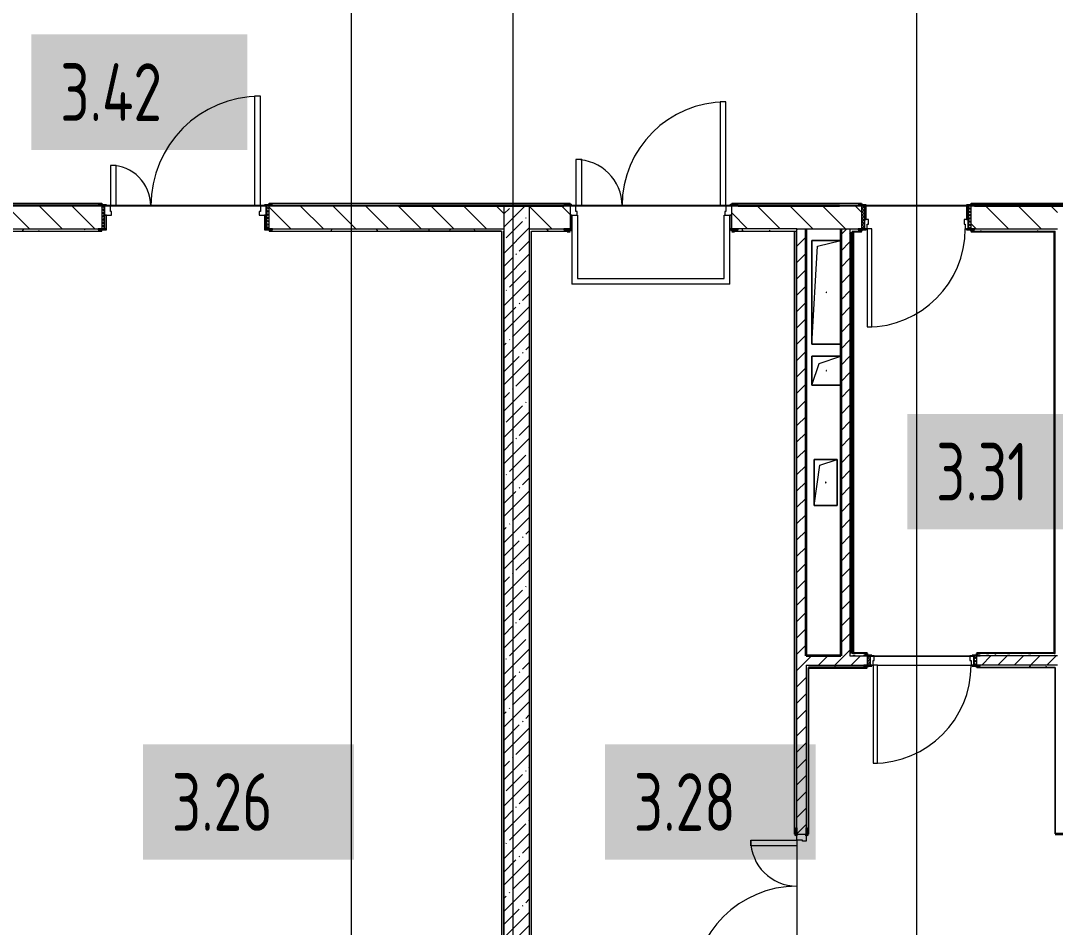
# Model space of a CAD drawing. Header units: millimetres. Extents: x 3914 to 443608, y -156176 to 78197.
# Drawn here: x 418362 to 427330, y -141628 to -133773 of the extents above; entities that cross this region are included whole.
import ezdxf

# ---------------------------------------------------------------- set-up
doc = ezdxf.new("R2010")
doc.units = ezdxf.units.MM
doc.linetypes.add('200_ШТРИХ__ш1_п0_6_', pattern=[160, 100, -60])
doc.layers.add('A-AREA-PATT-3', color=7, linetype='Continuous', lineweight=5, true_color=0xe6fae8, transparency=1)
for name, color, linetype, lineweight in [('A-DOOR-1', 7, 'Continuous', 5), ('A-DOOR-2', 7, '200_ШТРИХ__ш1_п0_6_', 5), ('A-DOOR-FRAM-2', 7, 'Continuous', 5), ('A-FLOR', 7, 'Continuous', 9), ('A-GENM', 7, 'Continuous', 9), ('A-WALL', 7, 'Continuous', 5), ('A-WALL-1', 7, 'Continuous', 35), ('I-WALL', 7, 'Continuous', 5), ('Оси', 7, 'Continuous', 9)]:
    doc.layers.add(name, color=color, linetype=linetype, lineweight=lineweight)
doc.layers.add('A-DOOR-FRAM-1', color=7, linetype='Continuous', lineweight=5, true_color=0xc0c0c0)
doc.layers.add('A-WALL-FNSH-1', color=9, linetype='Continuous', lineweight=5, true_color=0x808080)
doc.styles.add('СПДС', font='ГОСТ тип А.ttf', dxfattribs={"width": 0.9})
pattern_1 = [(135, (315419.7, -145976.68), (-141.42136, -141.42136), [])]
pattern_2 = [(45, (315419.7, -145976.68), (-70.71068, 70.71068), [])]
pattern_3 = [(0, (315419.7, -145976.68), (243.84, 60.96), [20.117, -162.763, 20.117, -162.763, -975.36]), (0, (315419.7, -145976.68), (243.84, 60.96), [-365.76, 20.117, -345.643, 20.117, -162.763, -426.72]), (0, (315419.7, -145976.68), (243.84, 60.96), [-914.4, 20.117, -101.803, 20.117, -284.683]), (120, (315511.14, -145946.2), (-174.71291, 180.691634), [20.117, -162.763, 20.117, -162.763, -975.36]), (120, (315511.14, -145946.2), (-174.71291, 180.691634), [-365.76, 20.117, -345.643, 20.117, -162.763, -426.72]), (120, (315511.14, -145946.2), (-174.71291, 180.691634), [-914.4, 20.117, -101.803, 20.117, -284.683]), (240, (315541.62, -145824.28), (-69.12709, -241.651634), [20.117, -162.763, 20.117, -162.763, -975.36]), (240, (315541.62, -145824.28), (-69.12709, -241.651634), [-365.76, 20.117, -345.643, 20.117, -162.763, -426.72]), (240, (315541.62, -145824.28), (-69.12709, -241.651634), [-914.4, 20.117, -101.803, 20.117, -284.683])]

# ---------------------------------------------------------------- blocks, each defined once
blk = doc.blocks.new('GM_Отверстие прямоугольное _в плите_ - Отверстие-21992361-Объем проектирования 3 этажа')
at = {"layer": 'A-GENM'}
for p, q in [((-100, -200), (-100, 200)), ((-100, 200), (100, 200)), ((100, 200), (-100, 200)), ((-100, 200), (-100, -200)), ((-50, 150), (100, 200)), ((100, 200), (100, -200)), ((100, -200), (100, 200)), ((-100, -200), (-50, 150)), ((100, -200), (-100, -200)), ((-100, -200), (100, -200))]:
    blk.add_line(p, q, dxfattribs=at)
for start, end in [(360, 180), (180, 360)]:
    blk.add_arc((0, 0), 2.5, start, end, dxfattribs=at)
blk = doc.blocks.new('GM_Отверстие прямоугольное _в плите_ - Отверстие-21605184-Объем проектирования 3 этажа')
at = {"layer": 'A-GENM'}
for p, q in [((-125, -125), (-125, 125)), ((-125, 125), (125, 125)), ((125, 125), (-125, 125)), ((-125, 125), (-125, -125)), ((-62.5, 62.5), (125, 125)), ((-125, -125), (-62.5, 62.5)), ((125, -125), (-125, -125)), ((-125, -125), (125, -125))]:
    blk.add_line(p, q, dxfattribs=at)
for start, end in [(360, 180), (180, 360)]:
    blk.add_arc((0, 0), 2.5, start, end, dxfattribs=at)
blk = doc.blocks.new('GM_Отверстие прямоугольное _в плите_ - Отверстие-21993693-Объем проектирования 3 этажа')
at = {"layer": 'A-GENM'}
for p, q in [((-125, -450), (-125, 450)), ((-125, 450), (125, 450)), ((125, 450), (-125, 450)), ((-125, 450), (-125, -450)), ((-75, 400), (125, 450)), ((-125, -450), (-75, 400)), ((125, -450), (-125, -450)), ((-125, -450), (125, -450))]:
    blk.add_line(p, q, dxfattribs=at)
for start, end in [(360, 180), (180, 360)]:
    blk.add_arc((0, 0), 2.5, start, end, dxfattribs=at)

msp = doc.modelspace()

# ---------------------------------------------------------------- hatches: boundary and pattern name
at = {"layer": 'A-AREA-PATT-3'}
h = msp.add_hatch(color=256, dxfattribs=at)
h.paths.add_polyline_path([(426989.7, -139252.2), (427325.2, -139252.2), (427325.2, -135601.2), (426599.7, -135601.2), (426600.1, -135605.7), (427320.7, -135605.7), (427320.7, -139247.7), (426649.7, -139247.7), (426649.7, -139252.2), (426654.3, -139252.2)])
h.paths.add_polyline_path([(425635, -139252.2), (425699.7, -139252.2), (425699.3, -139247.7), (425579.7, -139247.7), (425579.7, -135605.7), (425649.7, -135605.7), (425649, -135601.2), (425575.2, -135601.6), (425575.2, -139252.2), (425579.7, -139252.2)])
at = {"layer": 'A-DOOR-2'}
h = msp.add_hatch(dxfattribs=at)
h.set_pattern_fill('FP_39', color=256, style=0, pattern_type=2)
h.set_pattern_definition([(135, (421353.611, -135311.994), (-14.14214, -14.14214), []), (225, (421353.611, -135311.994), (14.14214, -14.14214), [])])
h.paths.add_polyline_path([(420489.7, -135576.7), (420514.7, -135576.7), (420514.7, -135376.7), (420489.7, -135376.9), (420489.7, -135576.4)])
h = msp.add_hatch(dxfattribs=at)
h.set_pattern_fill('FP_33', color=256, angle=180, style=0, pattern_type=2)
h.set_pattern_definition([(315, (424310.79, -135641.364), (14.14214, 14.14214), []), (45, (424310.79, -135641.364), (-14.14214, 14.14214), [])])
h.paths.add_polyline_path([(425649.7, -135576.7), (425674.7, -135576.7), (425674.7, -135376.7), (425649.7, -135376.7)])
h = msp.add_hatch(dxfattribs=at)
h.set_pattern_fill('FP_35', color=256, angle=180, style=0, pattern_type=2)
h.set_pattern_definition([(315, (424360.79, -139421.364), (14.14214, 14.14214), []), (45, (424360.79, -139421.364), (-14.14214, 14.14214), [])])
h.paths.add_polyline_path([(425699.7, -139356.7), (425724.7, -139355.7), (425724.7, -139276.7), (425699.7, -139276.7)])
at = {"layer": 'A-DOOR-FRAM-2'}
h = msp.add_hatch(dxfattribs=at)
h.set_pattern_fill('FP_40', color=256, style=0, pattern_type=2)
h.set_pattern_definition([(45, (419230.816, -135311.994), (-14.1421, 14.1421), []), (135, (419230.816, -135311.994), (-14.1421, -14.1421), [])])
h.paths.add_polyline_path([(419089.7, -135576.7), (419089.7, -135376.7), (419064.7, -135376.7), (419064.7, -135576.7), (419072.4, -135576.7)])
h = msp.add_hatch(dxfattribs=at)
h.set_pattern_fill('FP_34', color=256, angle=180, style=0, pattern_type=2)
h.set_pattern_definition([(225, (426433.584, -135641.364), (14.1421, -14.1421), []), (315, (426433.584, -135641.364), (14.1421, 14.1421), [])])
h.paths.add_polyline_path([(426599.7, -135576.7), (426599.7, -135376.7), (426574.7, -135376.7), (426574.7, -135576.7)])
h = msp.add_hatch(dxfattribs=at)
h.set_pattern_fill('FP_36', color=256, angle=180, style=0, pattern_type=2)
h.set_pattern_definition([(225, (426483.584, -139421.364), (14.1421, -14.1421), []), (315, (426483.584, -139421.364), (14.1421, 14.1421), [])])
h.paths.add_polyline_path([(426649.7, -139356.7), (426649.7, -139276.7), (426624.7, -139277.4), (426624.7, -139356.7)])
at = {"layer": 'I-WALL'}
h = msp.add_hatch(dxfattribs=at)
h.set_pattern_fill('FP_23', color=256, style=0, pattern_type=2)
h.set_pattern_definition(pattern_1)
h.paths.add_polyline_path([(422529.7, -135576.7), (422549.7, -135576.7), (422549.7, -135376.7), (420514.7, -135376.7), (420514.7, -135576.7), (421652.1, -135576.7)])
h.paths.add_polyline_path([(419034.7, -135576.7), (419064.7, -135576.7), (419064.7, -135376.7), (417029.7, -135376.7), (417029.7, -135576.7), (417301, -135576.7)])
h.paths.add_polyline_path([(409629.7, -135576.7), (409629.7, -135376.7), (408879.7, -135376.7), (408879.7, -135576.7), (409609.7, -135576.7)])
h.paths.add_polyline_path([(405380.3, -135576.7), (405404.7, -135576.7), (405404.7, -135376.7), (405029.7, -135376.7), (405029.7, -135576.7), (405379.7, -135576.7)])
h.paths.add_polyline_path([(407499.7, -135576.7), (407929.7, -135576.7), (407929.7, -135376.7), (406804.7, -135376.7), (406804.7, -135576.7), (407449.7, -135576.7)])
h = msp.add_hatch(dxfattribs=at)
h.set_pattern_fill('FP_191', color=256, style=0, pattern_type=2)
h.set_pattern_definition(pattern_3)
h.paths.add_polyline_path([(436608.7, -135376.7), (436629.7, -135376.7), (436608.7, -135356.7), (426599.7, -135356.7), (426599.7, -135368.7), (426629.7, -135368.7), (426629.7, -135376.7), (435793.2, -135376.7)])
h.paths.add_polyline_path([(416248.7, -135376.7), (419034.7, -135376.5), (419034.7, -135368.7), (419064.7, -135368.7), (419064.7, -135356.7), (416249.7, -135356.7), (416248.8, -135374.8)])
h.paths.add_polyline_path([(436629.7, -135376.7), (436629.7, -135356.7), (436609.7, -135356.7), (436619.3, -135366.3)])
h.paths.add_polyline_path([(420544.7, -135376.7), (423069.7, -135376.7), (423069.7, -135368.7), (423124.7, -135368.7), (423124.7, -135356.7), (420514.7, -135356.7), (420514.7, -135368.7), (420544.7, -135368.7), (420544.7, -135376.4)])
h.paths.add_polyline_path([(424579.7, -135376.7), (425619.7, -135376.7), (425619.7, -135368.7), (425649.7, -135368.7), (425649.7, -135356.7), (424524.7, -135356.7), (424524.7, -135368.7), (424579.7, -135368.7), (424579.7, -135375.7)])
h = msp.add_hatch(dxfattribs=at)
h.set_pattern_fill('FP_1', color=256, style=0, pattern_type=2)
h.set_pattern_definition([(45, (315419.7, -145976.68), (-114.04925, 114.04925), []), (45, (315533.75, -145976.68), (-114.04925, 114.04925), [201.612, -40.322, 6.706, -33.617])])
h.paths.add_polyline_path([(422769.7, -143596.7), (422769.7, -143596.7), (422769.7, -135376.7), (422549.7, -135376.7), (422549.7, -143596.7), (422749.7, -143596.7)])
h = msp.add_hatch(dxfattribs=at)
h.set_pattern_fill('FP_23', color=256, style=0, pattern_type=2)
h.set_pattern_definition(pattern_1)
h.paths.add_polyline_path([(434749.7, -135576.7), (436629.7, -135576.2), (436629.7, -135376.7), (434749.7, -135376.7)])
h.paths.add_polyline_path([(425550.1, -135576.7), (425649.7, -135576.7), (425649.7, -135376.7), (424524.7, -135376.7), (424524.7, -135576.7), (425549.7, -135576.7)])
h.paths.add_polyline_path([(426727.9, -135576.7), (427349.7, -135576.7), (427349.7, -135376.7), (426599.7, -135376.7), (426599.7, -135576.7), (426649.7, -135576.7)])
h.paths.add_polyline_path([(423124.7, -135576.7), (423124.7, -135376.7), (422769.7, -135376.7), (422770.3, -135576.7), (423100.3, -135576.7)])
h = msp.add_hatch(dxfattribs=at)
h.set_pattern_fill('FP_191', color=256, style=0, pattern_type=2)
h.set_pattern_definition(pattern_3)
h.paths.add_polyline_path([(420544.7, -135596.7), (422529.7, -135595.7), (422549.7, -135576.7), (420544.7, -135577), (420544.7, -135584.7), (420514.7, -135584.7), (420514.7, -135596.7)])
h.paths.add_polyline_path([(419064.7, -135596.7), (419064.7, -135584.7), (419034.7, -135584.7), (419034.7, -135576.7), (417029.7, -135576.7), (417050.7, -135596.7), (419034.7, -135596.7)])
h.paths.add_polyline_path([(422549.7, -135596.7), (422549.7, -135576.7), (422529.7, -135596.7)])
h.paths.add_polyline_path([(417029.7, -135596.7), (417049.7, -135596.7), (417029.7, -135576.7)])
h = msp.add_hatch(dxfattribs=at)
h.set_pattern_fill('FP_191', color=256, style=0, pattern_type=2)
h.set_pattern_definition(pattern_3)
h.paths.add_polyline_path([(424579.7, -135596.7), (425089.7, -135596.7), (425089.7, -135576.7), (424579.7, -135578.7), (424579.7, -135584.7), (424524.7, -135584.7), (424524.7, -135596.7), (424549.7, -135596.7)])
h.paths.add_polyline_path([(423069.7, -135596.7), (423124.7, -135596.7), (423124.7, -135584.7), (423069.7, -135584.7), (423069.7, -135576.7), (422769.7, -135576.7), (422769.7, -135596.7), (422789.7, -135596.7)])
h = msp.add_hatch(dxfattribs=at)
h.set_pattern_fill('FP_22', color=256, style=0, pattern_type=2)
h.set_pattern_definition(pattern_2)
h.paths.add_polyline_path([(425169.7, -145876.7), (425169.7, -142221.7), (425089.7, -142221.7), (425089.7, -145876.7)])
h.paths.add_polyline_path([(425139.7, -140821.7), (425169.7, -140821.7), (425169.7, -135576.7), (425089.7, -135576.7), (425089.7, -140821.7), (425131.9, -140821.7)])
h = msp.add_hatch(dxfattribs=at)
h.set_pattern_fill('FP_22', color=256, style=0, pattern_type=2)
h.set_pattern_definition(pattern_2)
h.paths.add_polyline_path([(425469.7, -139276.7), (425549.7, -139276.7), (425549.7, -135576.7), (425469.7, -135576.7), (425469.7, -138333.1)])
h = msp.add_hatch(dxfattribs=at)
h.set_pattern_fill('FP_191', color=256, style=0, pattern_type=2)
h.set_pattern_definition(pattern_3)
h.paths.add_polyline_path([(425549.7, -135596.7), (425649.7, -135596.7), (425649.5, -135584.7), (425619.7, -135583), (425619.7, -135576.7), (425549.7, -135576.7)])
h.paths.add_polyline_path([(427091, -135596.7), (427349.7, -135596.7), (427349.7, -135576.7), (426629.7, -135577.5), (426629.7, -135584.7), (426599.7, -135584.7), (426600, -135596.7), (426791.7, -135596.7)])
h = msp.add_hatch(dxfattribs=at)
h.set_pattern_fill('FP_191', color=256, style=0, pattern_type=2)
h.set_pattern_definition(pattern_3)
h.paths.add_polyline_path([(422549.7, -145826.7), (422549.7, -135596.7), (422529.7, -135596.7), (422529.7, -145826.7)])
h = msp.add_hatch(dxfattribs=at)
h.set_pattern_fill('FP_191', color=256, style=0, pattern_type=2)
h.set_pattern_definition(pattern_3)
h.paths.add_polyline_path([(422769.7, -143576.7), (422789.7, -143576.7), (422789.7, -135597.7), (422769.7, -135596.7), (422769.7, -140796.7)])
h = msp.add_hatch(dxfattribs=at)
h.set_pattern_fill('FP_191', color=256, style=0, pattern_type=2)
h.set_pattern_definition(pattern_3)
h.paths.add_polyline_path([(425089.7, -145876.7), (425089.4, -142276.7), (425081.7, -142276.7), (425081.7, -142221.7), (425069.7, -142221.7), (425069.7, -145876.7)])
h.paths.add_polyline_path([(425081.7, -140821.7), (425081.7, -140766.7), (425089.7, -140766.7), (425089.7, -135596.7), (425069.7, -135597.7), (425069.7, -140821.7)])
h = msp.add_hatch(dxfattribs=at)
h.set_pattern_fill('FP_191', color=256, style=0, pattern_type=2)
h.set_pattern_definition(pattern_3)
h.paths.add_polyline_path([(425549.7, -139276.7), (425569.7, -139276.7), (425569.7, -135596.7), (425549.7, -135596.7), (425549.7, -138333.1)])
h = msp.add_hatch(dxfattribs=at)
h.set_pattern_fill('FP_191', color=256, style=0, pattern_type=2)
h.set_pattern_definition(pattern_3)
h.paths.add_polyline_path([(427349.7, -139276.7), (427348.5, -139256.7), (426649.7, -139256.7), (426651.2, -139268.7), (426679.7, -139268.7), (426679.7, -139276.7), (427348.5, -139276.7)])
h.paths.add_polyline_path([(425570.7, -139276.7), (425669.7, -139276.7), (425669.7, -139268.7), (425699.7, -139268.7), (425699.4, -139256.7), (425569.7, -139256.7), (425569.7, -139276.7)])
h = msp.add_hatch(dxfattribs=at)
h.set_pattern_fill('FP_22', color=256, style=0, pattern_type=2)
h.set_pattern_definition(pattern_2)
h.paths.add_polyline_path([(427329.7, -139356.7), (427349.7, -139356.7), (427348.5, -139276.7), (426649.7, -139276.7), (426649.7, -139356.7), (427091, -139356.7)])
h.paths.add_polyline_path([(425468, -139356.7), (425699.7, -139356.7), (425699.7, -139276.7), (425169.7, -139276.7), (425170.8, -139356.7), (425459.3, -139356.7)])
h = msp.add_hatch(dxfattribs=at)
h.set_pattern_fill('FP_191', color=256, style=0, pattern_type=2)
h.set_pattern_definition(pattern_3)
h.paths.add_polyline_path([(427328.7, -139376.7), (427329.4, -139356.7), (426679.7, -139357.6), (426679.7, -139364.7), (426649.7, -139364.7), (426649.7, -139376.7), (427319.4, -139376.7)])
h.paths.add_polyline_path([(425669.7, -139376.7), (425699.7, -139376.7), (425699.7, -139364.7), (425669.7, -139364.7), (425669.7, -139356.7), (425169.7, -139356.7), (425169.7, -139376.7), (425649.7, -139376.7)])
h = msp.add_hatch(dxfattribs=at)
h.set_pattern_fill('FP_191', color=256, style=0, pattern_type=2)
h.set_pattern_definition(pattern_3)
h.paths.add_polyline_path([(425169.7, -145876.7), (425189.7, -145876.3), (425189.7, -142221.7), (425177.7, -142221.7), (425177.7, -142276.7), (425169.7, -142276.7), (425169.7, -145848.9)])
h.paths.add_polyline_path([(425177.7, -140821.7), (425189.7, -140821.7), (425189.7, -139377.7), (425169.7, -139376.7), (425170.5, -140766.7), (425177.7, -140766.7), (425177.7, -140808.3)])

# ---------------------------------------------------------------- linework, layer by layer
msp.add_lwpolyline([(440249.7, -135376.7), (400389.7, -135376.7), (400389.7, -132576.7), (440249.7, -132576.7)], close=True)
msp.add_lwpolyline([(425699.7, -139276.7), (426624.7, -139277.7)])
at = {"layer": 'A-DOOR-1'}
for p, q in [((420439.7, -134426.7), (420389.7, -134426.7)), ((420389.7, -134426.7), (420389.7, -135376.7)), ((420439.7, -135376.7), (420439.7, -134426.7)), ((424474.7, -134476.7), (424424.7, -134476.7)), ((424424.7, -134476.7), (424424.7, -135376.7)), ((424474.7, -135376.7), (424474.7, -134476.7)), ((419139.7, -135026.7), (419139.7, -135376.7)), ((419189.7, -135026.7), (419139.7, -135026.7)), ((419189.7, -135376.7), (419189.7, -135026.7)), ((423174.7, -134976.7), (423174.7, -135376.7)), ((423224.7, -134976.7), (423174.7, -134976.7)), ((423224.7, -135376.7), (423224.7, -134976.7)), ((419139.7, -135376.7), (419189.7, -135376.7)), ((420389.7, -135376.7), (420439.7, -135376.7)), ((423174.7, -135376.7), (423224.7, -135376.7)), ((424424.7, -135376.7), (424474.7, -135376.7)), ((425739.7, -135576.7), (425699.7, -135576.7)), ((425699.7, -135576.7), (425699.7, -136426.7)), ((425739.7, -136426.7), (425739.7, -135576.7)), ((425699.7, -136426.7), (425739.7, -136426.7)), ((425789.7, -139356.7), (425749.7, -139356.7)), ((425749.7, -139356.7), (425749.7, -140206.7)), ((425789.7, -140206.7), (425789.7, -139356.7)), ((425749.7, -140206.7), (425789.7, -140206.7)), ((424689.7, -140921.7), (424689.7, -140871.7)), ((424689.7, -140871.7), (425089.7, -140871.7)), ((425089.7, -140871.7), (425089.7, -140921.7)), ((425089.7, -140921.7), (424689.7, -140921.7))]:
    msp.add_line(p, q, dxfattribs=at)
for centre, radius, start, end in [((420439.7, -135376.7), 950, 90, 180), ((424474.7, -135376.7), 900, 90, 180), ((419139.7, -135376.7), 350, 0, 90), ((423174.7, -135376.7), 400, 0, 90), ((425699.7, -135576.7), 850, 270, 0), ((425749.7, -139356.7), 850, 270, 0), ((425089.7, -140871.7), 400, 180, 270), ((425089.7, -142171.7), 900, 90, 180)]:
    msp.add_arc(centre, radius, start, end, dxfattribs=at)
at = {"layer": 'A-DOOR-FRAM-1'}
for p, q in [((419104.7, -135368.7), (419034.7, -135368.7)), ((419034.7, -135368.7), (419034.7, -135376.7)), ((419034.7, -135376.7), (419104.7, -135376.7)), ((419089.7, -135376.7), (419064.7, -135376.7)), ((419064.7, -135376.7), (419064.7, -135576.7)), ((419139.7, -135376.7), (419089.7, -135376.7)), ((419089.7, -135376.7), (419089.7, -135456.7)), ((419089.7, -135576.7), (419089.7, -135376.7)), ((419104.7, -135376.7), (419104.7, -135368.7)), ((419139.7, -135426.7), (419139.7, -135376.7)), ((420439.7, -135376.7), (420439.7, -135426.7)), ((420489.7, -135376.7), (420439.7, -135376.7)), ((420544.7, -135368.7), (420474.7, -135368.7)), ((420474.7, -135368.7), (420474.7, -135376.7)), ((420474.7, -135376.7), (420544.7, -135376.7)), ((420489.7, -135456.7), (420489.7, -135376.7)), ((420514.7, -135376.7), (420489.7, -135376.7)), ((420489.7, -135376.7), (420489.7, -135576.7)), ((420514.7, -135576.7), (420514.7, -135376.7)), ((420544.7, -135376.7), (420544.7, -135368.7)), ((423139.7, -135368.7), (423069.7, -135368.7)), ((423069.7, -135368.7), (423069.7, -135376.7)), ((423069.7, -135376.7), (423139.7, -135376.7)), ((423174.7, -135376.7), (423124.7, -135376.7)), ((423124.7, -135376.7), (423124.7, -135456.7)), ((423139.7, -135376.7), (423139.7, -135368.7)), ((423174.7, -135426.7), (423174.7, -135376.7)), ((424474.7, -135376.7), (424474.7, -135426.7)), ((424524.7, -135376.7), (424474.7, -135376.7)), ((424579.7, -135368.7), (424509.7, -135368.7)), ((424509.7, -135368.7), (424509.7, -135376.7)), ((424509.7, -135376.7), (424579.7, -135376.7)), ((424524.7, -135456.7), (424524.7, -135376.7)), ((424579.7, -135376.7), (424579.7, -135368.7)), ((425689.7, -135368.7), (425619.7, -135368.7)), ((425619.7, -135368.7), (425619.7, -135376.7)), ((425619.7, -135376.7), (425689.7, -135376.7)), ((425674.7, -135376.7), (425649.7, -135376.7)), ((425649.7, -135376.7), (425649.7, -135576.7)), ((425674.7, -135576.7), (425674.7, -135376.7)), ((425689.7, -135376.7), (425674.7, -135376.7)), ((425674.7, -135376.7), (425674.7, -135496.7)), ((425689.7, -135376.7), (425689.7, -135368.7)), ((425689.7, -135496.7), (425689.7, -135376.7)), ((426559.7, -135368.7), (426559.7, -135376.7)), ((426629.7, -135368.7), (426559.7, -135368.7)), ((426559.7, -135376.7), (426559.7, -135496.7)), ((426574.7, -135376.7), (426559.7, -135376.7)), ((426559.7, -135376.7), (426629.7, -135376.7)), ((426574.7, -135376.7), (426574.7, -135576.7)), ((426599.7, -135376.7), (426574.7, -135376.7)), ((426574.7, -135496.7), (426574.7, -135376.7)), ((426599.7, -135576.7), (426599.7, -135376.7)), ((426629.7, -135376.7), (426629.7, -135368.7)), ((419089.7, -135456.7), (419149.7, -135456.7)), ((419104.7, -135456.7), (419089.7, -135456.7)), ((419089.7, -135456.7), (419089.7, -135576.7)), ((419104.7, -135576.7), (419104.7, -135456.7)), ((419149.7, -135426.7), (419139.7, -135426.7)), ((419149.7, -135456.7), (419149.7, -135426.7)), ((420439.7, -135426.7), (420429.7, -135426.7)), ((420429.7, -135426.7), (420429.7, -135456.7)), ((420429.7, -135456.7), (420489.7, -135456.7)), ((420489.7, -135456.7), (420474.7, -135456.7)), ((420474.7, -135456.7), (420474.7, -135576.7)), ((420489.7, -135576.7), (420489.7, -135456.7)), ((423124.7, -135456.7), (423184.7, -135456.7)), ((423139.7, -135456.7), (423124.7, -135456.7)), ((423124.7, -135456.7), (423124.7, -135576.7)), ((423139.7, -135576.7), (423139.7, -135456.7)), ((423184.7, -135426.7), (423174.7, -135426.7)), ((423184.7, -135456.7), (423184.7, -135426.7)), ((424474.7, -135426.7), (424464.7, -135426.7)), ((424464.7, -135426.7), (424464.7, -135456.7)), ((424464.7, -135456.7), (424524.7, -135456.7)), ((424524.7, -135456.7), (424509.7, -135456.7)), ((424509.7, -135456.7), (424509.7, -135576.7)), ((424524.7, -135576.7), (424524.7, -135456.7)), ((425709.7, -135496.7), (425674.7, -135496.7)), ((425674.7, -135496.7), (425674.7, -135576.7)), ((425674.7, -135496.7), (425689.7, -135496.7)), ((425709.7, -135536.7), (425709.7, -135496.7)), ((426574.7, -135496.7), (426539.7, -135496.7)), ((426539.7, -135496.7), (426539.7, -135536.7)), ((426559.7, -135496.7), (426574.7, -135496.7)), ((426574.7, -135576.7), (426574.7, -135496.7)), ((419104.7, -135576.7), (419034.7, -135576.7)), ((419034.7, -135576.7), (419034.7, -135584.7)), ((419034.7, -135584.7), (419104.7, -135584.7)), ((419064.7, -135576.7), (419089.7, -135576.7)), ((419089.7, -135576.7), (419104.7, -135576.7)), ((419104.7, -135584.7), (419104.7, -135576.7)), ((420474.7, -135576.7), (420489.7, -135576.7)), ((420544.7, -135576.7), (420474.7, -135576.7)), ((420474.7, -135576.7), (420474.7, -135584.7)), ((420474.7, -135584.7), (420544.7, -135584.7)), ((420489.7, -135576.7), (420514.7, -135576.7)), ((420544.7, -135584.7), (420544.7, -135576.7)), ((423139.7, -135576.7), (423069.7, -135576.7)), ((423069.7, -135576.7), (423069.7, -135584.7)), ((423069.7, -135584.7), (423139.7, -135584.7)), ((423124.7, -135576.7), (423139.7, -135576.7)), ((423139.7, -135584.7), (423139.7, -135576.7)), ((424509.7, -135576.7), (424524.7, -135576.7)), ((424579.7, -135576.7), (424509.7, -135576.7)), ((424509.7, -135576.7), (424509.7, -135584.7)), ((424509.7, -135584.7), (424579.7, -135584.7)), ((424579.7, -135584.7), (424579.7, -135576.7)), ((425689.7, -135576.7), (425619.7, -135576.7)), ((425619.7, -135576.7), (425619.7, -135584.7)), ((425619.7, -135584.7), (425689.7, -135584.7)), ((425649.7, -135576.7), (425674.7, -135576.7)), ((425689.7, -135575.7), (425674.7, -135575.7)), ((425674.7, -135575.7), (425674.7, -135576.7)), ((425674.7, -135576.7), (425699.7, -135576.7)), ((425674.7, -135576.7), (425689.7, -135576.7)), ((425689.7, -135576.7), (425689.7, -135575.7)), ((425689.7, -135584.7), (425689.7, -135576.7)), ((425699.7, -135576.7), (425699.7, -135536.7)), ((425699.7, -135536.7), (425709.7, -135536.7)), ((426539.7, -135536.7), (426549.7, -135536.7)), ((426549.7, -135536.7), (426549.7, -135576.7)), ((426549.7, -135576.7), (426574.7, -135576.7)), ((426559.7, -135575.7), (426559.7, -135576.7)), ((426574.7, -135575.7), (426559.7, -135575.7)), ((426559.7, -135576.7), (426574.7, -135576.7)), ((426559.7, -135576.7), (426559.7, -135584.7)), ((426629.7, -135576.7), (426559.7, -135576.7)), ((426559.7, -135584.7), (426629.7, -135584.7)), ((426574.7, -135576.7), (426574.7, -135575.7)), ((426574.7, -135576.7), (426599.7, -135576.7)), ((426629.7, -135584.7), (426629.7, -135576.7)), ((425739.7, -139268.7), (425669.7, -139268.7)), ((425669.7, -139268.7), (425669.7, -139276.7)), ((425669.7, -139276.7), (425739.7, -139276.7)), ((425724.7, -139276.7), (425699.7, -139276.7)), ((425699.7, -139276.7), (425699.7, -139356.7)), ((425759.7, -139276.7), (425724.7, -139276.7)), ((425724.7, -139276.7), (425724.7, -139356.7)), ((425724.7, -139356.7), (425724.7, -139276.7)), ((425739.7, -139276.7), (425724.7, -139276.7)), ((425724.7, -139276.7), (425724.7, -139277.7)), ((425724.7, -139277.7), (425739.7, -139277.7)), ((425739.7, -139276.7), (425739.7, -139268.7)), ((425739.7, -139277.7), (425739.7, -139276.7)), ((425749.7, -139356.7), (425749.7, -139316.7)), ((425749.7, -139316.7), (425759.7, -139316.7)), ((425759.7, -139316.7), (425759.7, -139276.7)), ((426624.7, -139276.7), (426589.7, -139276.7)), ((426589.7, -139276.7), (426589.7, -139316.7)), ((426589.7, -139316.7), (426599.7, -139316.7)), ((426599.7, -139316.7), (426599.7, -139356.7)), ((426609.7, -139268.7), (426609.7, -139276.7)), ((426679.7, -139268.7), (426609.7, -139268.7)), ((426609.7, -139276.7), (426609.7, -139277.7)), ((426624.7, -139276.7), (426609.7, -139276.7)), ((426609.7, -139276.7), (426679.7, -139276.7)), ((426609.7, -139277.7), (426624.7, -139277.7)), ((426624.7, -139356.7), (426624.7, -139276.7)), ((426624.7, -139276.7), (426624.7, -139356.7)), ((426649.7, -139276.7), (426624.7, -139276.7)), ((426624.7, -139277.7), (426624.7, -139276.7)), ((426649.7, -139356.7), (426649.7, -139276.7)), ((426679.7, -139276.7), (426679.7, -139268.7)), ((425739.7, -139356.7), (425669.7, -139356.7)), ((425669.7, -139356.7), (425669.7, -139364.7)), ((425669.7, -139364.7), (425739.7, -139364.7)), ((425699.7, -139356.7), (425724.7, -139356.7)), ((425739.7, -139355.7), (425724.7, -139355.7)), ((425724.7, -139355.7), (425724.7, -139356.7)), ((425724.7, -139356.7), (425749.7, -139356.7)), ((425724.7, -139356.7), (425739.7, -139356.7)), ((425739.7, -139356.7), (425739.7, -139355.7)), ((425739.7, -139364.7), (425739.7, -139356.7)), ((426599.7, -139356.7), (426624.7, -139356.7)), ((426609.7, -139355.7), (426609.7, -139356.7)), ((426624.7, -139355.7), (426609.7, -139355.7)), ((426609.7, -139356.7), (426624.7, -139356.7)), ((426609.7, -139356.7), (426609.7, -139364.7)), ((426679.7, -139356.7), (426609.7, -139356.7)), ((426609.7, -139364.7), (426679.7, -139364.7)), ((426624.7, -139356.7), (426624.7, -139355.7)), ((426624.7, -139356.7), (426649.7, -139356.7)), ((426679.7, -139364.7), (426679.7, -139356.7)), ((425081.7, -140766.7), (425089.7, -140766.7)), ((425081.7, -140836.7), (425081.7, -140766.7)), ((425089.7, -140766.7), (425089.7, -140836.7)), ((425169.7, -140766.7), (425177.7, -140766.7)), ((425169.7, -140836.7), (425169.7, -140766.7)), ((425177.7, -140766.7), (425177.7, -140836.7)), ((425089.7, -140836.7), (425081.7, -140836.7)), ((425089.7, -140821.7), (425169.7, -140821.7)), ((425089.7, -140871.7), (425089.7, -140821.7)), ((425139.7, -140871.7), (425089.7, -140871.7)), ((425139.7, -140881.7), (425139.7, -140871.7)), ((425168.7, -140821.7), (425169.7, -140821.7)), ((425168.7, -140836.7), (425168.7, -140821.7)), ((425169.7, -140836.7), (425168.7, -140836.7)), ((425169.7, -140821.7), (425169.7, -140881.7)), ((425169.7, -140821.7), (425169.7, -140836.7)), ((425177.7, -140836.7), (425169.7, -140836.7)), ((425169.7, -140881.7), (425139.7, -140881.7))]:
    msp.add_line(p, q, dxfattribs=at)
at = {"layer": 'A-FLOR'}
for p, q in [((419034.7, -135376.7), (417301, -135376.7)), ((420439.7, -135376.7), (419139.7, -135376.7)), ((421652.1, -135376.7), (420544.7, -135376.7)), ((424424.7, -135376.7), (423224.7, -135376.7)), ((425619.7, -135376.7), (425459.3, -135376.7)), ((426559.7, -135376.7), (425689.7, -135376.7)), ((423139.7, -135456.7), (423189.7, -135456.7)), ((423139.7, -135456.7), (423139.7, -136056.7)), ((423189.7, -135456.7), (423189.7, -136006.7)), ((424459.7, -136006.7), (424459.7, -135456.7)), ((424459.7, -135456.7), (424509.7, -135456.7)), ((424509.7, -136056.7), (424509.7, -135456.7)), ((419064.7, -135596.7), (419064.7, -135584.7)), ((420514.7, -135584.7), (420514.7, -135596.7)), ((417050.7, -135596.7), (419064.7, -135596.7)), ((420514.7, -135596.7), (421652.1, -135596.7)), ((422529.7, -135596.7), (422529.7, -145706.1)), ((422789.7, -135596.7), (423099.7, -135596.7)), ((422789.7, -145806.7), (422789.7, -135597.7)), ((424549.7, -135596.7), (425089.7, -135596.7)), ((423189.7, -136006.7), (424459.7, -136006.7)), ((424509.7, -136056.7), (423139.7, -136056.7)), ((425789.7, -139356.7), (426599.7, -139356.7)), ((425089.7, -140871.7), (425089.7, -142171.7))]:
    msp.add_line(p, q, dxfattribs=at)
at = {"layer": 'A-WALL'}
for p, q in [((416248.7, -135356.7), (419064.7, -135356.7)), ((423124.7, -135356.7), (420514.7, -135356.7)), ((422549.7, -135376.7), (422549.7, -143596.7)), ((422769.7, -135376.7), (422769.7, -143596.7)), ((425649.7, -135356.7), (424524.7, -135356.7)), ((426599.7, -135356.7), (436609.7, -135356.7)), ((417029.7, -135576.7), (419034.7, -135576.7)), ((420544.7, -135576.7), (422549.7, -135576.7)), ((422769.7, -135576.7), (423069.7, -135576.7)), ((425089.7, -135576.7), (424579.7, -135576.7)), ((425089.7, -135576.7), (425619.7, -135576.7)), ((425089.7, -140766.7), (425089.7, -135576.7)), ((425549.7, -135576.7), (425549.7, -139276.7)), ((426629.7, -135576.7), (427349.7, -135576.7)), ((422529.7, -135596.7), (421652.1, -135596.7)), ((422549.7, -145826.7), (422549.7, -135596.7)), ((422789.7, -143576.7), (422789.7, -135596.7)), ((425069.7, -140821.7), (425069.7, -135596.7)), ((425549.7, -139276.7), (425669.7, -139276.7)), ((427349.7, -139276.7), (426679.7, -139276.7)), ((425169.7, -139356.7), (425669.7, -139356.7)), ((425169.7, -139356.7), (425169.7, -140766.7)), ((425189.7, -139376.7), (425189.7, -140821.7)), ((427349.7, -139356.7), (426679.7, -139356.7)), ((427328.7, -139376.7), (427329.7, -139376.7)), ((427329.7, -140796.7), (427329.7, -139377.7))]:
    msp.add_line(p, q, dxfattribs=at)
at = {"layer": 'A-WALL-1'}
for p, q in [((419064.7, -135368.7), (419064.7, -135356.7)), ((420514.7, -135356.7), (420514.7, -135368.7)), ((423069.7, -135376.7), (421652.1, -135376.7)), ((423124.7, -135368.7), (423124.7, -135356.7)), ((424524.7, -135356.7), (424524.7, -135368.7)), ((425459.3, -135376.7), (424579.7, -135376.7)), ((425649.7, -135368.7), (425649.7, -135356.7)), ((426599.7, -135356.7), (426599.7, -135368.7)), ((436629.7, -135376.7), (426629.7, -135376.7)), ((423124.7, -135596.7), (423124.7, -135584.7)), ((424524.7, -135584.7), (424524.7, -135596.7)), ((425169.7, -139276.7), (425169.7, -135576.7)), ((425469.7, -135576.7), (425469.7, -139276.7)), ((425649.7, -135596.7), (425649.7, -135584.7)), ((426599.7, -135584.7), (426599.7, -135596.7)), ((423099.7, -135596.7), (423124.7, -135596.7)), ((424524.7, -135596.7), (424549.7, -135596.7)), ((425569.7, -139256.7), (425569.7, -135605.7)), ((425699.7, -139268.7), (425699.7, -139256.7)), ((426649.7, -139256.7), (426649.7, -139268.7)), ((425469.7, -139276.7), (425169.7, -139276.7)), ((425189.7, -139376.7), (425699.7, -139376.7)), ((425699.7, -139376.7), (425699.7, -139364.7)), ((426649.7, -139364.7), (426649.7, -139376.7)), ((425069.7, -140821.7), (425081.7, -140821.7)), ((425177.7, -140821.7), (425189.7, -140821.7)), ((427329.7, -140816.7), (432799.7, -140816.7))]:
    msp.add_line(p, q, dxfattribs=at)
at = {"layer": 'A-WALL-FNSH-1'}
for p, q in [((419064.7, -135355.7), (416249.7, -135355.7)), ((419064.7, -135356.7), (419064.7, -135355.7)), ((423124.7, -135355.7), (420514.7, -135355.7)), ((420514.7, -135355.7), (420514.7, -135356.7)), ((423124.7, -135356.7), (423124.7, -135355.7)), ((425649.7, -135355.7), (424524.7, -135355.7)), ((424524.7, -135355.7), (424524.7, -135356.7)), ((425649.7, -135356.7), (425649.7, -135355.7)), ((436608.7, -135355.7), (426599.7, -135355.7)), ((426599.7, -135355.7), (426599.7, -135356.7)), ((417050.7, -135597.7), (419064.7, -135597.7)), ((419064.7, -135597.7), (419064.7, -135596.7)), ((420514.7, -135596.7), (420514.7, -135597.7)), ((420514.7, -135597.7), (422528.7, -135597.7)), ((422528.7, -135597.7), (422528.7, -145876.7)), ((422790.7, -135597.7), (423124.7, -135597.7)), ((422790.7, -145805.7), (422790.7, -135597.7)), ((423124.7, -135597.7), (423124.7, -135596.7)), ((424524.7, -135596.7), (424524.7, -135597.7)), ((424524.7, -135597.7), (425068.7, -135597.7)), ((425068.7, -135597.7), (425068.7, -140821.7)), ((425190.7, -139377.7), (425699.7, -139377.7)), ((425190.7, -140821.7), (425190.7, -139377.7)), ((425699.7, -139377.7), (425699.7, -139376.7)), ((427328.7, -139376.7), (426649.7, -139376.7)), ((426649.7, -139376.7), (426649.7, -139377.7)), ((426649.7, -139377.7), (427329.7, -139377.7)), ((427328.7, -139376.7), (427328.7, -140817.7)), ((425068.7, -140821.7), (425069.7, -140821.7)), ((425189.7, -140821.7), (425190.7, -140821.7)), ((427328.7, -140817.7), (432799.7, -140817.7)), ((427329.7, -140816.7), (427329.7, -140796.7))]:
    msp.add_line(p, q, dxfattribs=at)
at = {"layer": 'I-WALL'}
for p, q in [((425569.7, -135596.7), (425649.7, -135596.7)), ((425569.7, -135596.7), (425569.7, -135605.7)), ((425570.7, -135605.7), (425569.7, -135605.7)), ((425570.7, -139256.7), (425570.7, -135605.7)), ((425649.7, -135605.7), (425579.7, -135605.7)), ((425579.7, -135605.7), (425579.7, -139256.7)), ((425649.7, -135605.7), (425649.7, -135596.7)), ((426599.7, -135596.7), (427329.7, -135596.7)), ((426599.7, -135596.7), (426599.7, -135605.7)), ((427320.7, -135605.7), (426599.7, -135605.7)), ((427320.7, -139256.2), (427320.7, -135605.7)), ((427329.7, -139256.7), (427329.7, -135596.7)), ((425570.2, -139247.7), (425699.7, -139247.7)), ((425570.2, -139247.7), (425570.2, -139256.7)), ((425699.7, -139256.7), (425570.2, -139256.7)), ((425699.7, -139256.7), (425699.7, -139247.7)), ((426649.7, -139247.7), (427329.7, -139247.7)), ((426649.7, -139247.7), (426649.7, -139256.7)), ((427329.7, -139256.7), (426649.7, -139256.7)), ((427320.7, -139256.2), (427329.7, -139256.2)), ((427329.7, -139377.7), (427329.7, -139376.7))]:
    msp.add_line(p, q, dxfattribs=at)
at = {"layer": 'Оси'}
for points in [[(421229.7, -147882.9), (421229.7, -142882.9), (421229.7, -128948.4), (421229.7, -123948.4)], [(422629.7, -147882.9), (422629.7, -142882.9), (422629.7, -128948.4), (422629.7, -123948.4)], [(426129.7, -147882.9), (426129.7, -142882.9), (426129.7, -128948.4), (426129.7, -123948.4)]]:
    msp.add_lwpolyline(points, dxfattribs=at)

# ---------------------------------------------------------------- block references
at = {"layer": 'A-GENM'}
for name, p in [('GM_Отверстие прямоугольное _в плите_ - Отверстие-21993693-Объем проектирования 3 этажа', (425344.7, -136126.8)), ('GM_Отверстие прямоугольное _в плите_ - Отверстие-21605184-Объем проектирования 3 этажа', (425344.7, -136805.8)), ('GM_Отверстие прямоугольное _в плите_ - Отверстие-21992361-Объем проектирования 3 этажа', (425339.7, -137774.2))]:
    msp.add_blockref(name, p, dxfattribs=at)

# ---------------------------------------------------------------- texts
at = {"char_height": 500, "attachment_point": 1, "style": 'СПДС', "bg_fill": 1, "box_fill_scale": 1.5, "bg_fill_color": 7, "bg_fill_true_color": 16777215, "bg_fill_transparency": 0}
for s, insert, width in [('3.42', (418704.7, -134141.9), 1370.886), ('3.31', (426296.1, -137430.6), 1212.151), ('3.26', (419672.1, -140292.1), 1327.594), ('3.28', (423675.9, -140292.1), 1327.594)]:
    msp.add_mtext(s, dxfattribs=dict(at, insert=insert, width=width))

doc.saveas('drawing.dxf')
